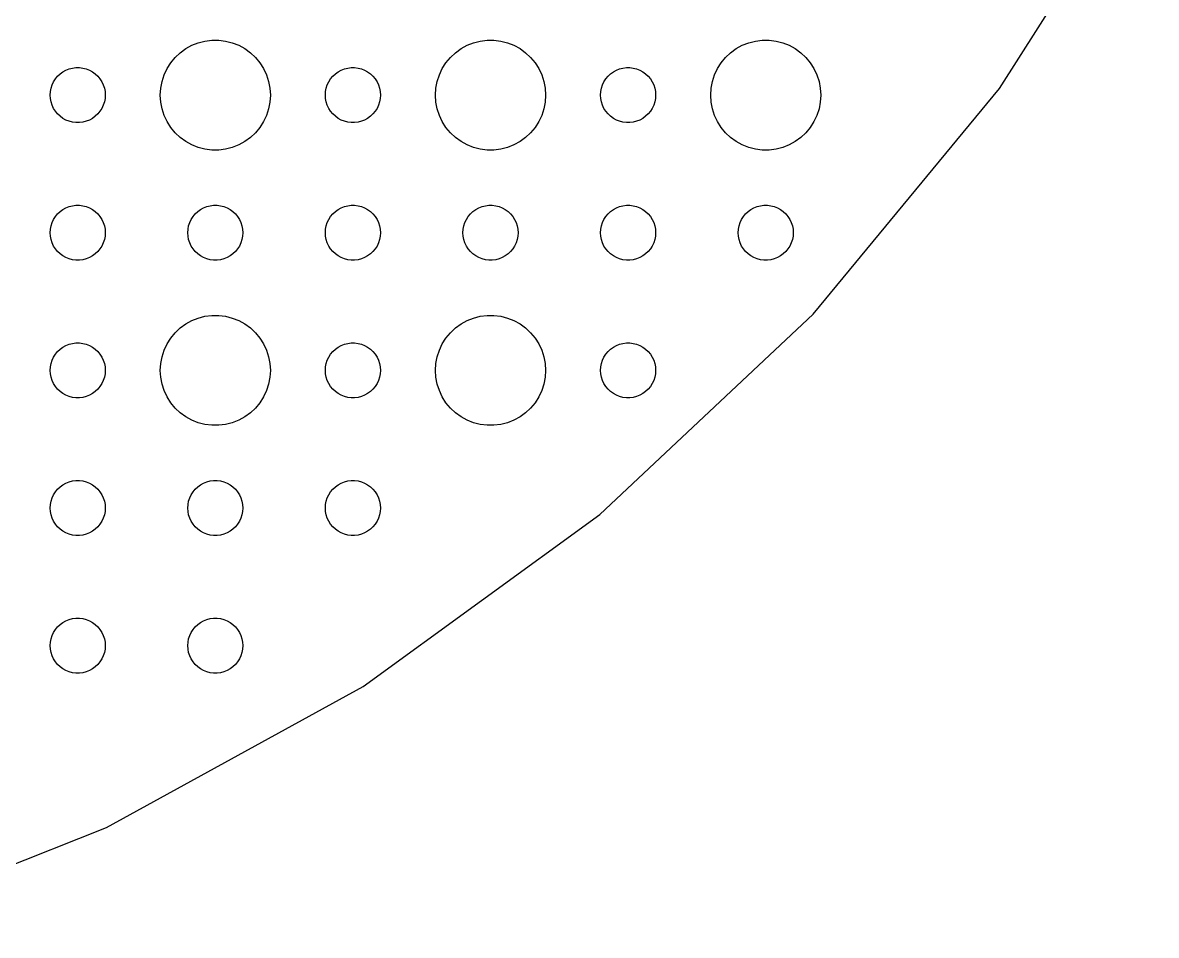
# Model space of a CAD drawing. Header units: metres. Extents: x -127 to 127, y -127 to 127.
# Drawn here: x 49.5 to 111.3, y -120.8 to -71.1 of the extents above; entities that cross this region are included whole.
import ezdxf

# ---------------------------------------------------------------- set-up
doc = ezdxf.new("R2010")
doc.units = ezdxf.units.M

msp = doc.modelspace()

# ---------------------------------------------------------------- linework, layer by layer
for p, q in [((102.745, -74.6487), (111.291, -61.1827)), ((58.3925, -72.467), (58.7227, -72.2855)), ((58.7227, -72.2855), (59.0729, -72.1468)), ((59.0729, -72.1468), (59.4379, -72.0531)), ((59.4379, -72.0531), (59.8116, -72.0059)), ((59.8116, -72.0059), (60.1884, -72.0059)), ((60.1884, -72.0059), (60.5621, -72.0531)), ((60.5621, -72.0531), (60.927, -72.1468)), ((60.927, -72.1468), (61.2773, -72.2855)), ((61.2773, -72.2855), (61.6075, -72.467)), ((73.3925, -72.467), (73.7227, -72.2855)), ((73.7227, -72.2855), (74.073, -72.1468)), ((74.073, -72.1468), (74.4379, -72.0531)), ((74.4379, -72.0531), (74.8116, -72.0059)), ((74.8116, -72.0059), (75.1884, -72.0059)), ((75.1884, -72.0059), (75.5621, -72.0531)), ((75.5621, -72.0531), (75.927, -72.1468)), ((75.927, -72.1468), (76.2773, -72.2855)), ((76.2773, -72.2855), (76.6075, -72.467)), ((88.3925, -72.467), (88.7227, -72.2855)), ((88.7227, -72.2855), (89.073, -72.1468)), ((89.073, -72.1468), (89.4379, -72.0531)), ((89.4379, -72.0531), (89.8116, -72.0059)), ((89.8116, -72.0059), (90.1884, -72.0059)), ((90.1884, -72.0059), (90.5621, -72.0531)), ((90.5621, -72.0531), (90.927, -72.1468)), ((90.927, -72.1468), (91.2773, -72.2855)), ((91.2773, -72.2855), (91.6075, -72.467)), ((57.8131, -72.9464), (58.0877, -72.6885)), ((58.0877, -72.6885), (58.3925, -72.467)), ((61.6075, -72.467), (61.9123, -72.6885)), ((61.9123, -72.6885), (62.1869, -72.9464)), ((72.8131, -72.9464), (73.0877, -72.6885)), ((73.0877, -72.6885), (73.3925, -72.467)), ((76.6075, -72.467), (76.9123, -72.6885)), ((76.9123, -72.6885), (77.1869, -72.9464)), ((87.8131, -72.9464), (88.0877, -72.6885)), ((88.0877, -72.6885), (88.3925, -72.467)), ((91.6075, -72.467), (91.9123, -72.6885)), ((91.9123, -72.6885), (92.1869, -72.9464)), ((52.0365, -73.5734), (52.2189, -73.5266)), ((52.2189, -73.5266), (52.4058, -73.503)), ((52.4058, -73.503), (52.5942, -73.503)), ((52.5942, -73.503), (52.7811, -73.5266)), ((52.7811, -73.5266), (52.9635, -73.5734)), ((57.3711, -73.5547), (57.5729, -73.2366)), ((57.5729, -73.2366), (57.8131, -72.9464)), ((62.1869, -72.9464), (62.427, -73.2366)), ((62.427, -73.2366), (62.6289, -73.5547)), ((67.0365, -73.5734), (67.2189, -73.5266)), ((67.2189, -73.5266), (67.4058, -73.503)), ((67.4058, -73.503), (67.5942, -73.503)), ((67.5942, -73.503), (67.7811, -73.5266)), ((67.7811, -73.5266), (67.9635, -73.5734)), ((72.3711, -73.5547), (72.573, -73.2366)), ((72.573, -73.2366), (72.8131, -72.9464)), ((77.1869, -72.9464), (77.427, -73.2366)), ((77.427, -73.2366), (77.6289, -73.5547)), ((82.0365, -73.5734), (82.2189, -73.5266)), ((82.2189, -73.5266), (82.4058, -73.503)), ((82.4058, -73.503), (82.5942, -73.503)), ((82.5942, -73.503), (82.7811, -73.5266)), ((82.7811, -73.5266), (82.9635, -73.5734)), ((87.3711, -73.5547), (87.573, -73.2366)), ((87.573, -73.2366), (87.8131, -72.9464)), ((92.1869, -72.9464), (92.427, -73.2366)), ((92.427, -73.2366), (92.6289, -73.5547)), ((51.1855, -74.2774), (51.2865, -74.1183)), ((51.2865, -74.1183), (51.4065, -73.9732)), ((51.4065, -73.9732), (51.5439, -73.8442)), ((51.5439, -73.8442), (51.6963, -73.7335)), ((51.6963, -73.7335), (51.8613, -73.6428)), ((51.8613, -73.6428), (52.0365, -73.5734)), ((52.9635, -73.5734), (53.1387, -73.6428)), ((53.1387, -73.6428), (53.3037, -73.7335)), ((53.3037, -73.7335), (53.4561, -73.8442)), ((53.4561, -73.8442), (53.5934, -73.9732)), ((53.5934, -73.9732), (53.7135, -74.1183)), ((53.7135, -74.1183), (53.8145, -74.2774)), ((57.0942, -74.2539), (57.2107, -73.8956)), ((57.2107, -73.8956), (57.3711, -73.5547)), ((62.6289, -73.5547), (62.7893, -73.8956)), ((62.7893, -73.8956), (62.9057, -74.2539)), ((66.1855, -74.2774), (66.2865, -74.1183)), ((66.2865, -74.1183), (66.4065, -73.9732)), ((66.4065, -73.9732), (66.5439, -73.8442)), ((66.5439, -73.8442), (66.6963, -73.7335)), ((66.6963, -73.7335), (66.8613, -73.6428)), ((66.8613, -73.6428), (67.0365, -73.5734)), ((67.9635, -73.5734), (68.1387, -73.6428)), ((68.1387, -73.6428), (68.3037, -73.7335)), ((68.3037, -73.7335), (68.4561, -73.8442)), ((68.4561, -73.8442), (68.5934, -73.9732)), ((68.5934, -73.9732), (68.7135, -74.1183)), ((68.7135, -74.1183), (68.8145, -74.2774)), ((72.0943, -74.2539), (72.2107, -73.8956)), ((72.2107, -73.8956), (72.3711, -73.5547)), ((77.6289, -73.5547), (77.7893, -73.8956)), ((77.7893, -73.8956), (77.9057, -74.2539)), ((81.1855, -74.2774), (81.2865, -74.1183)), ((81.2865, -74.1183), (81.4065, -73.9732)), ((81.4065, -73.9732), (81.5439, -73.8442)), ((81.5439, -73.8442), (81.6963, -73.7335)), ((81.6963, -73.7335), (81.8613, -73.6428)), ((81.8613, -73.6428), (82.0365, -73.5734)), ((82.9635, -73.5734), (83.1387, -73.6428)), ((83.1387, -73.6428), (83.3037, -73.7335)), ((83.3037, -73.7335), (83.4561, -73.8442)), ((83.4561, -73.8442), (83.5934, -73.9732)), ((83.5934, -73.9732), (83.7135, -74.1183)), ((83.7135, -74.1183), (83.8145, -74.2774)), ((87.0943, -74.2539), (87.2107, -73.8956)), ((87.2107, -73.8956), (87.3711, -73.5547)), ((92.6289, -73.5547), (92.7893, -73.8956)), ((92.7893, -73.8956), (92.9057, -74.2539)), ((51.0118, -74.812), (51.0471, -74.627)), ((51.0471, -74.627), (51.1053, -74.4478)), ((51.1053, -74.4478), (51.1855, -74.2774)), ((53.8145, -74.2774), (53.8947, -74.4478)), ((53.8947, -74.4478), (53.9529, -74.627)), ((53.9529, -74.627), (53.9882, -74.812)), ((57, -75), (57.0237, -74.624)), ((57.0237, -74.624), (57.0942, -74.2539)), ((62.9057, -74.2539), (62.9763, -74.624)), ((62.9763, -74.624), (63, -75)), ((66.0118, -74.812), (66.0471, -74.627)), ((66.0471, -74.627), (66.1053, -74.4478)), ((66.1053, -74.4478), (66.1855, -74.2774)), ((68.8145, -74.2774), (68.8947, -74.4478)), ((68.8947, -74.4478), (68.9529, -74.627)), ((68.9529, -74.627), (68.9882, -74.812)), ((72, -75), (72.0237, -74.624)), ((72.0237, -74.624), (72.0943, -74.2539)), ((77.9057, -74.2539), (77.9763, -74.624)), ((77.9763, -74.624), (78, -75)), ((81.0118, -74.812), (81.0471, -74.627)), ((81.0471, -74.627), (81.1053, -74.4478)), ((81.1053, -74.4478), (81.1855, -74.2774)), ((83.8145, -74.2774), (83.8947, -74.4478)), ((83.8947, -74.4478), (83.9529, -74.627)), ((83.9529, -74.627), (83.9882, -74.812)), ((87, -75), (87.0237, -74.624)), ((87.0237, -74.624), (87.0943, -74.2539)), ((92.579, -86.9375), (102.745, -74.6487)), ((92.9057, -74.2539), (92.9763, -74.624)), ((92.9763, -74.624), (93, -75)), ((51, -75), (51.0118, -74.812)), ((51.0118, -75.188), (51, -75)), ((51.0471, -75.373), (51.0118, -75.188)), ((51.1053, -75.5522), (51.0471, -75.373)), ((53.9529, -75.373), (53.8947, -75.5522)), ((53.9882, -75.188), (53.9529, -75.373)), ((53.9882, -74.812), (54, -75)), ((54, -75), (53.9882, -75.188)), ((57.0237, -75.376), (57, -75)), ((57.0942, -75.7461), (57.0237, -75.376)), ((62.9763, -75.376), (62.9057, -75.7461)), ((63, -75), (62.9763, -75.376)), ((66, -75), (66.0118, -74.812)), ((66.0118, -75.188), (66, -75)), ((66.0471, -75.373), (66.0118, -75.188)), ((66.1053, -75.5522), (66.0471, -75.373)), ((68.9529, -75.373), (68.8947, -75.5522)), ((68.9882, -75.188), (68.9529, -75.373)), ((68.9882, -74.812), (69, -75)), ((69, -75), (68.9882, -75.188)), ((72.0237, -75.376), (72, -75)), ((72.0943, -75.7461), (72.0237, -75.376)), ((77.9763, -75.376), (77.9057, -75.7461)), ((78, -75), (77.9763, -75.376)), ((81, -75), (81.0118, -74.812)), ((81.0118, -75.188), (81, -75)), ((81.0471, -75.373), (81.0118, -75.188)), ((81.1053, -75.5522), (81.0471, -75.373)), ((83.9529, -75.373), (83.8947, -75.5522)), ((83.9882, -75.188), (83.9529, -75.373)), ((83.9882, -74.812), (84, -75)), ((84, -75), (83.9882, -75.188)), ((87.0237, -75.376), (87, -75)), ((87.0943, -75.7461), (87.0237, -75.376)), ((92.9763, -75.376), (92.9057, -75.7461)), ((93, -75), (92.9763, -75.376)), ((51.1855, -75.7226), (51.1053, -75.5522)), ((51.2865, -75.8817), (51.1855, -75.7226)), ((51.4065, -76.0268), (51.2865, -75.8817)), ((53.7135, -75.8817), (53.5934, -76.0268)), ((53.8145, -75.7226), (53.7135, -75.8817)), ((53.8947, -75.5522), (53.8145, -75.7226)), ((57.2107, -76.1044), (57.0942, -75.7461)), ((62.9057, -75.7461), (62.7893, -76.1044)), ((66.1855, -75.7226), (66.1053, -75.5522)), ((66.2865, -75.8817), (66.1855, -75.7226)), ((66.4065, -76.0268), (66.2865, -75.8817)), ((68.7135, -75.8817), (68.5934, -76.0268)), ((68.8145, -75.7226), (68.7135, -75.8817)), ((68.8947, -75.5522), (68.8145, -75.7226)), ((72.2107, -76.1044), (72.0943, -75.7461)), ((77.9057, -75.7461), (77.7893, -76.1044)), ((81.1855, -75.7226), (81.1053, -75.5522)), ((81.2865, -75.8817), (81.1855, -75.7226)), ((81.4065, -76.0268), (81.2865, -75.8817)), ((83.7135, -75.8817), (83.5934, -76.0268)), ((83.8145, -75.7226), (83.7135, -75.8817)), ((83.8947, -75.5522), (83.8145, -75.7226)), ((87.2107, -76.1044), (87.0943, -75.7461)), ((92.9057, -75.7461), (92.7893, -76.1044)), ((51.5439, -76.1558), (51.4065, -76.0268)), ((51.6963, -76.2665), (51.5439, -76.1558)), ((51.8613, -76.3572), (51.6963, -76.2665)), ((52.0365, -76.4266), (51.8613, -76.3572)), ((52.2189, -76.4734), (52.0365, -76.4266)), ((52.4058, -76.497), (52.2189, -76.4734)), ((52.5942, -76.497), (52.4058, -76.497)), ((52.7811, -76.4734), (52.5942, -76.497)), ((52.9635, -76.4266), (52.7811, -76.4734)), ((53.1387, -76.3572), (52.9635, -76.4266)), ((53.3037, -76.2665), (53.1387, -76.3572)), ((53.4561, -76.1558), (53.3037, -76.2665)), ((53.5934, -76.0268), (53.4561, -76.1558)), ((57.3711, -76.4453), (57.2107, -76.1044)), ((57.5729, -76.7634), (57.3711, -76.4453)), ((62.6289, -76.4453), (62.427, -76.7634)), ((62.7893, -76.1044), (62.6289, -76.4453)), ((66.5439, -76.1558), (66.4065, -76.0268)), ((66.6963, -76.2665), (66.5439, -76.1558)), ((66.8613, -76.3572), (66.6963, -76.2665)), ((67.0365, -76.4266), (66.8613, -76.3572)), ((67.2189, -76.4734), (67.0365, -76.4266)), ((67.4058, -76.497), (67.2189, -76.4734)), ((67.5942, -76.497), (67.4058, -76.497)), ((67.7811, -76.4734), (67.5942, -76.497)), ((67.9635, -76.4266), (67.7811, -76.4734)), ((68.1387, -76.3572), (67.9635, -76.4266)), ((68.3037, -76.2665), (68.1387, -76.3572)), ((68.4561, -76.1558), (68.3037, -76.2665)), ((68.5934, -76.0268), (68.4561, -76.1558)), ((72.3711, -76.4453), (72.2107, -76.1044)), ((72.573, -76.7634), (72.3711, -76.4453)), ((77.6289, -76.4453), (77.427, -76.7634)), ((77.7893, -76.1044), (77.6289, -76.4453)), ((81.5439, -76.1558), (81.4065, -76.0268)), ((81.6963, -76.2665), (81.5439, -76.1558)), ((81.8613, -76.3572), (81.6963, -76.2665)), ((82.0365, -76.4266), (81.8613, -76.3572)), ((82.2189, -76.4734), (82.0365, -76.4266)), ((82.4058, -76.497), (82.2189, -76.4734)), ((82.5942, -76.497), (82.4058, -76.497)), ((82.7811, -76.4734), (82.5942, -76.497)), ((82.9635, -76.4266), (82.7811, -76.4734)), ((83.1387, -76.3572), (82.9635, -76.4266)), ((83.3037, -76.2665), (83.1387, -76.3572)), ((83.4561, -76.1558), (83.3037, -76.2665)), ((83.5934, -76.0268), (83.4561, -76.1558)), ((87.3711, -76.4453), (87.2107, -76.1044)), ((87.573, -76.7634), (87.3711, -76.4453)), ((92.6289, -76.4453), (92.427, -76.7634)), ((92.7893, -76.1044), (92.6289, -76.4453)), ((57.8131, -77.0536), (57.5729, -76.7634)), ((58.0877, -77.3115), (57.8131, -77.0536)), ((62.1869, -77.0536), (61.9123, -77.3115)), ((62.427, -76.7634), (62.1869, -77.0536)), ((72.8131, -77.0536), (72.573, -76.7634)), ((73.0877, -77.3115), (72.8131, -77.0536)), ((77.1869, -77.0536), (76.9123, -77.3115)), ((77.427, -76.7634), (77.1869, -77.0536)), ((87.8131, -77.0536), (87.573, -76.7634)), ((88.0877, -77.3115), (87.8131, -77.0536)), ((92.1869, -77.0536), (91.9123, -77.3115)), ((92.427, -76.7634), (92.1869, -77.0536)), ((58.3925, -77.533), (58.0877, -77.3115)), ((58.7227, -77.7145), (58.3925, -77.533)), ((59.0729, -77.8532), (58.7227, -77.7145)), ((59.4379, -77.9469), (59.0729, -77.8532)), ((60.927, -77.8532), (60.5621, -77.9469)), ((61.2773, -77.7145), (60.927, -77.8532)), ((61.6075, -77.533), (61.2773, -77.7145)), ((61.9123, -77.3115), (61.6075, -77.533)), ((73.3925, -77.533), (73.0877, -77.3115)), ((73.7227, -77.7145), (73.3925, -77.533)), ((74.073, -77.8532), (73.7227, -77.7145)), ((74.4379, -77.9469), (74.073, -77.8532)), ((75.927, -77.8532), (75.5621, -77.9469)), ((76.2773, -77.7145), (75.927, -77.8532)), ((76.6075, -77.533), (76.2773, -77.7145)), ((76.9123, -77.3115), (76.6075, -77.533)), ((88.3925, -77.533), (88.0877, -77.3115)), ((88.7227, -77.7145), (88.3925, -77.533)), ((89.073, -77.8532), (88.7227, -77.7145)), ((89.4379, -77.9469), (89.073, -77.8532)), ((90.927, -77.8532), (90.5621, -77.9469)), ((91.2773, -77.7145), (90.927, -77.8532)), ((91.6075, -77.533), (91.2773, -77.7145)), ((91.9123, -77.3115), (91.6075, -77.533)), ((59.8116, -77.9941), (59.4379, -77.9469)), ((60.1884, -77.9941), (59.8116, -77.9941)), ((60.5621, -77.9469), (60.1884, -77.9941)), ((74.8116, -77.9941), (74.4379, -77.9469)), ((75.1884, -77.9941), (74.8116, -77.9941)), ((75.5621, -77.9469), (75.1884, -77.9941)), ((89.8116, -77.9941), (89.4379, -77.9469)), ((90.1884, -77.9941), (89.8116, -77.9941)), ((90.5621, -77.9469), (90.1884, -77.9941)), ((51.2865, -81.6183), (51.4065, -81.4732)), ((51.4065, -81.4732), (51.5439, -81.3442)), ((51.5439, -81.3442), (51.6963, -81.2335)), ((51.6963, -81.2335), (51.8613, -81.1428)), ((51.8613, -81.1428), (52.0365, -81.0734)), ((52.0365, -81.0734), (52.2189, -81.0266)), ((52.2189, -81.0266), (52.4058, -81.003)), ((52.4058, -81.003), (52.5942, -81.003)), ((52.5942, -81.003), (52.7811, -81.0266)), ((52.7811, -81.0266), (52.9635, -81.0734)), ((52.9635, -81.0734), (53.1387, -81.1428)), ((53.1387, -81.1428), (53.3037, -81.2335)), ((53.3037, -81.2335), (53.4561, -81.3442)), ((53.4561, -81.3442), (53.5934, -81.4732)), ((53.5934, -81.4732), (53.7135, -81.6183)), ((58.7865, -81.6183), (58.9065, -81.4732)), ((58.9065, -81.4732), (59.0439, -81.3442)), ((59.0439, -81.3442), (59.1963, -81.2335)), ((59.1963, -81.2335), (59.3613, -81.1428)), ((59.3613, -81.1428), (59.5365, -81.0734)), ((59.5365, -81.0734), (59.7189, -81.0266)), ((59.7189, -81.0266), (59.9058, -81.003)), ((59.9058, -81.003), (60.0942, -81.003)), ((60.0942, -81.003), (60.2811, -81.0266)), ((60.2811, -81.0266), (60.4635, -81.0734)), ((60.4635, -81.0734), (60.6387, -81.1428)), ((60.6387, -81.1428), (60.8037, -81.2335)), ((60.8037, -81.2335), (60.9561, -81.3442)), ((60.9561, -81.3442), (61.0934, -81.4732)), ((61.0934, -81.4732), (61.2135, -81.6183)), ((66.2865, -81.6183), (66.4065, -81.4732)), ((66.4065, -81.4732), (66.5439, -81.3442)), ((66.5439, -81.3442), (66.6963, -81.2335)), ((66.6963, -81.2335), (66.8613, -81.1428)), ((66.8613, -81.1428), (67.0365, -81.0734)), ((67.0365, -81.0734), (67.2189, -81.0266)), ((67.2189, -81.0266), (67.4058, -81.003)), ((67.4058, -81.003), (67.5942, -81.003)), ((67.5942, -81.003), (67.7811, -81.0266)), ((67.7811, -81.0266), (67.9635, -81.0734)), ((67.9635, -81.0734), (68.1387, -81.1428)), ((68.1387, -81.1428), (68.3037, -81.2335)), ((68.3037, -81.2335), (68.4561, -81.3442)), ((68.4561, -81.3442), (68.5934, -81.4732)), ((68.5934, -81.4732), (68.7135, -81.6183)), ((73.7865, -81.6183), (73.9065, -81.4732)), ((73.9065, -81.4732), (74.0439, -81.3442)), ((74.0439, -81.3442), (74.1963, -81.2335)), ((74.1963, -81.2335), (74.3613, -81.1428)), ((74.3613, -81.1428), (74.5365, -81.0734)), ((74.5365, -81.0734), (74.7189, -81.0266)), ((74.7189, -81.0266), (74.9058, -81.003)), ((74.9058, -81.003), (75.0942, -81.003)), ((75.0942, -81.003), (75.2811, -81.0266)), ((75.2811, -81.0266), (75.4635, -81.0734)), ((75.4635, -81.0734), (75.6387, -81.1428)), ((75.6387, -81.1428), (75.8037, -81.2335)), ((75.8037, -81.2335), (75.9561, -81.3442)), ((75.9561, -81.3442), (76.0934, -81.4732)), ((76.0934, -81.4732), (76.2135, -81.6183)), ((81.2865, -81.6183), (81.4065, -81.4732)), ((81.4065, -81.4732), (81.5439, -81.3442)), ((81.5439, -81.3442), (81.6963, -81.2335)), ((81.6963, -81.2335), (81.8613, -81.1428)), ((81.8613, -81.1428), (82.0365, -81.0734)), ((82.0365, -81.0734), (82.2189, -81.0266)), ((82.2189, -81.0266), (82.4058, -81.003)), ((82.4058, -81.003), (82.5942, -81.003)), ((82.5942, -81.003), (82.7811, -81.0266)), ((82.7811, -81.0266), (82.9635, -81.0734)), ((82.9635, -81.0734), (83.1387, -81.1428)), ((83.1387, -81.1428), (83.3037, -81.2335)), ((83.3037, -81.2335), (83.4561, -81.3442)), ((83.4561, -81.3442), (83.5934, -81.4732)), ((83.5934, -81.4732), (83.7135, -81.6183)), ((88.7865, -81.6183), (88.9065, -81.4732)), ((88.9065, -81.4732), (89.0439, -81.3442)), ((89.0439, -81.3442), (89.1963, -81.2335)), ((89.1963, -81.2335), (89.3613, -81.1428)), ((89.3613, -81.1428), (89.5365, -81.0734)), ((89.5365, -81.0734), (89.7189, -81.0266)), ((89.7189, -81.0266), (89.9058, -81.003)), ((89.9058, -81.003), (90.0942, -81.003)), ((90.0942, -81.003), (90.2811, -81.0266)), ((90.2811, -81.0266), (90.4635, -81.0734)), ((90.4635, -81.0734), (90.6387, -81.1428)), ((90.6387, -81.1428), (90.8037, -81.2335)), ((90.8037, -81.2335), (90.9561, -81.3442)), ((90.9561, -81.3442), (91.0934, -81.4732)), ((91.0934, -81.4732), (91.2135, -81.6183)), ((51.0118, -82.312), (51.0471, -82.127)), ((51.0471, -82.127), (51.1053, -81.9478)), ((51.1053, -81.9478), (51.1855, -81.7774)), ((51.1855, -81.7774), (51.2865, -81.6183)), ((53.7135, -81.6183), (53.8145, -81.7774)), ((53.8145, -81.7774), (53.8947, -81.9478)), ((53.8947, -81.9478), (53.9529, -82.127)), ((53.9529, -82.127), (53.9882, -82.312)), ((58.5118, -82.312), (58.5471, -82.127)), ((58.5471, -82.127), (58.6053, -81.9478)), ((58.6053, -81.9478), (58.6855, -81.7774)), ((58.6855, -81.7774), (58.7865, -81.6183)), ((61.2135, -81.6183), (61.3145, -81.7774)), ((61.3145, -81.7774), (61.3947, -81.9478)), ((61.3947, -81.9478), (61.4529, -82.127)), ((61.4529, -82.127), (61.4882, -82.312)), ((66.0118, -82.312), (66.0471, -82.127)), ((66.0471, -82.127), (66.1053, -81.9478)), ((66.1053, -81.9478), (66.1855, -81.7774)), ((66.1855, -81.7774), (66.2865, -81.6183)), ((68.7135, -81.6183), (68.8145, -81.7774)), ((68.8145, -81.7774), (68.8947, -81.9478)), ((68.8947, -81.9478), (68.9529, -82.127)), ((68.9529, -82.127), (68.9882, -82.312)), ((73.5118, -82.312), (73.5471, -82.127)), ((73.5471, -82.127), (73.6053, -81.9478)), ((73.6053, -81.9478), (73.6855, -81.7774)), ((73.6855, -81.7774), (73.7865, -81.6183)), ((76.2135, -81.6183), (76.3145, -81.7774)), ((76.3145, -81.7774), (76.3947, -81.9478)), ((76.3947, -81.9478), (76.4529, -82.127)), ((76.4529, -82.127), (76.4882, -82.312)), ((81.0118, -82.312), (81.0471, -82.127)), ((81.0471, -82.127), (81.1053, -81.9478)), ((81.1053, -81.9478), (81.1855, -81.7774)), ((81.1855, -81.7774), (81.2865, -81.6183)), ((83.7135, -81.6183), (83.8145, -81.7774)), ((83.8145, -81.7774), (83.8947, -81.9478)), ((83.8947, -81.9478), (83.9529, -82.127)), ((83.9529, -82.127), (83.9882, -82.312)), ((88.5118, -82.312), (88.5471, -82.127)), ((88.5471, -82.127), (88.6053, -81.9478)), ((88.6053, -81.9478), (88.6855, -81.7774)), ((88.6855, -81.7774), (88.7865, -81.6183)), ((91.2135, -81.6183), (91.3145, -81.7774)), ((91.3145, -81.7774), (91.3947, -81.9478)), ((91.3947, -81.9478), (91.4529, -82.127)), ((91.4529, -82.127), (91.4882, -82.312)), ((51, -82.5), (51.0118, -82.312)), ((51.0118, -82.688), (51, -82.5)), ((51.0471, -82.873), (51.0118, -82.688)), ((53.9882, -82.688), (53.9529, -82.873)), ((53.9882, -82.312), (54, -82.5)), ((54, -82.5), (53.9882, -82.688)), ((58.5, -82.5), (58.5118, -82.312)), ((58.5118, -82.688), (58.5, -82.5)), ((58.5471, -82.873), (58.5118, -82.688)), ((61.4882, -82.688), (61.4529, -82.873)), ((61.4882, -82.312), (61.5, -82.5)), ((61.5, -82.5), (61.4882, -82.688)), ((66, -82.5), (66.0118, -82.312)), ((66.0118, -82.688), (66, -82.5)), ((66.0471, -82.873), (66.0118, -82.688)), ((68.9882, -82.688), (68.9529, -82.873)), ((68.9882, -82.312), (69, -82.5)), ((69, -82.5), (68.9882, -82.688)), ((73.5, -82.5), (73.5118, -82.312)), ((73.5118, -82.688), (73.5, -82.5)), ((73.5471, -82.873), (73.5118, -82.688)), ((76.4882, -82.688), (76.4529, -82.873)), ((76.4882, -82.312), (76.5, -82.5)), ((76.5, -82.5), (76.4882, -82.688)), ((81, -82.5), (81.0118, -82.312)), ((81.0118, -82.688), (81, -82.5)), ((81.0471, -82.873), (81.0118, -82.688)), ((83.9882, -82.688), (83.9529, -82.873)), ((83.9882, -82.312), (84, -82.5)), ((84, -82.5), (83.9882, -82.688)), ((88.5, -82.5), (88.5118, -82.312)), ((88.5118, -82.688), (88.5, -82.5)), ((88.5471, -82.873), (88.5118, -82.688)), ((91.4882, -82.688), (91.4529, -82.873)), ((91.4882, -82.312), (91.5, -82.5)), ((91.5, -82.5), (91.4882, -82.688)), ((51.1053, -83.0522), (51.0471, -82.873)), ((51.1855, -83.2226), (51.1053, -83.0522)), ((51.2865, -83.3817), (51.1855, -83.2226)), ((51.4065, -83.5268), (51.2865, -83.3817)), ((53.7135, -83.3817), (53.5934, -83.5268)), ((53.8145, -83.2226), (53.7135, -83.3817)), ((53.8947, -83.0522), (53.8145, -83.2226)), ((53.9529, -82.873), (53.8947, -83.0522)), ((58.6053, -83.0522), (58.5471, -82.873)), ((58.6855, -83.2226), (58.6053, -83.0522)), ((58.7865, -83.3817), (58.6855, -83.2226)), ((58.9065, -83.5268), (58.7865, -83.3817)), ((61.2135, -83.3817), (61.0934, -83.5268)), ((61.3145, -83.2226), (61.2135, -83.3817)), ((61.3947, -83.0522), (61.3145, -83.2226)), ((61.4529, -82.873), (61.3947, -83.0522)), ((66.1053, -83.0522), (66.0471, -82.873)), ((66.1855, -83.2226), (66.1053, -83.0522)), ((66.2865, -83.3817), (66.1855, -83.2226)), ((66.4065, -83.5268), (66.2865, -83.3817)), ((68.7135, -83.3817), (68.5934, -83.5268)), ((68.8145, -83.2226), (68.7135, -83.3817)), ((68.8947, -83.0522), (68.8145, -83.2226)), ((68.9529, -82.873), (68.8947, -83.0522)), ((73.6053, -83.0522), (73.5471, -82.873)), ((73.6855, -83.2226), (73.6053, -83.0522)), ((73.7865, -83.3817), (73.6855, -83.2226)), ((73.9065, -83.5268), (73.7865, -83.3817)), ((76.2135, -83.3817), (76.0934, -83.5268)), ((76.3145, -83.2226), (76.2135, -83.3817)), ((76.3947, -83.0522), (76.3145, -83.2226)), ((76.4529, -82.873), (76.3947, -83.0522)), ((81.1053, -83.0522), (81.0471, -82.873)), ((81.1855, -83.2226), (81.1053, -83.0522)), ((81.2865, -83.3817), (81.1855, -83.2226)), ((81.4065, -83.5268), (81.2865, -83.3817)), ((83.7135, -83.3817), (83.5934, -83.5268)), ((83.8145, -83.2226), (83.7135, -83.3817)), ((83.8947, -83.0522), (83.8145, -83.2226)), ((83.9529, -82.873), (83.8947, -83.0522)), ((88.6053, -83.0522), (88.5471, -82.873)), ((88.6855, -83.2226), (88.6053, -83.0522)), ((88.7865, -83.3817), (88.6855, -83.2226)), ((88.9065, -83.5268), (88.7865, -83.3817)), ((91.2135, -83.3817), (91.0934, -83.5268)), ((91.3145, -83.2226), (91.2135, -83.3817)), ((91.3947, -83.0522), (91.3145, -83.2226)), ((91.4529, -82.873), (91.3947, -83.0522)), ((51.5439, -83.6558), (51.4065, -83.5268)), ((51.6963, -83.7665), (51.5439, -83.6558)), ((51.8613, -83.8572), (51.6963, -83.7665)), ((52.0365, -83.9266), (51.8613, -83.8572)), ((52.2189, -83.9734), (52.0365, -83.9266)), ((52.4058, -83.997), (52.2189, -83.9734)), ((52.5942, -83.997), (52.4058, -83.997)), ((52.7811, -83.9734), (52.5942, -83.997)), ((52.9635, -83.9266), (52.7811, -83.9734)), ((53.1387, -83.8572), (52.9635, -83.9266)), ((53.3037, -83.7665), (53.1387, -83.8572)), ((53.4561, -83.6558), (53.3037, -83.7665)), ((53.5934, -83.5268), (53.4561, -83.6558)), ((59.0439, -83.6558), (58.9065, -83.5268)), ((59.1963, -83.7665), (59.0439, -83.6558)), ((59.3613, -83.8572), (59.1963, -83.7665)), ((59.5365, -83.9266), (59.3613, -83.8572)), ((59.7189, -83.9734), (59.5365, -83.9266)), ((59.9058, -83.997), (59.7189, -83.9734)), ((60.0942, -83.997), (59.9058, -83.997)), ((60.2811, -83.9734), (60.0942, -83.997)), ((60.4635, -83.9266), (60.2811, -83.9734)), ((60.6387, -83.8572), (60.4635, -83.9266)), ((60.8037, -83.7665), (60.6387, -83.8572)), ((60.9561, -83.6558), (60.8037, -83.7665)), ((61.0934, -83.5268), (60.9561, -83.6558)), ((66.5439, -83.6558), (66.4065, -83.5268)), ((66.6963, -83.7665), (66.5439, -83.6558)), ((66.8613, -83.8572), (66.6963, -83.7665)), ((67.0365, -83.9266), (66.8613, -83.8572)), ((67.2189, -83.9734), (67.0365, -83.9266)), ((67.4058, -83.997), (67.2189, -83.9734)), ((67.5942, -83.997), (67.4058, -83.997)), ((67.7811, -83.9734), (67.5942, -83.997)), ((67.9635, -83.9266), (67.7811, -83.9734)), ((68.1387, -83.8572), (67.9635, -83.9266)), ((68.3037, -83.7665), (68.1387, -83.8572)), ((68.4561, -83.6558), (68.3037, -83.7665)), ((68.5934, -83.5268), (68.4561, -83.6558)), ((74.0439, -83.6558), (73.9065, -83.5268)), ((74.1963, -83.7665), (74.0439, -83.6558)), ((74.3613, -83.8572), (74.1963, -83.7665)), ((74.5365, -83.9266), (74.3613, -83.8572)), ((74.7189, -83.9734), (74.5365, -83.9266)), ((74.9058, -83.997), (74.7189, -83.9734)), ((75.0942, -83.997), (74.9058, -83.997)), ((75.2811, -83.9734), (75.0942, -83.997)), ((75.4635, -83.9266), (75.2811, -83.9734)), ((75.6387, -83.8572), (75.4635, -83.9266)), ((75.8037, -83.7665), (75.6387, -83.8572)), ((75.9561, -83.6558), (75.8037, -83.7665)), ((76.0934, -83.5268), (75.9561, -83.6558)), ((81.5439, -83.6558), (81.4065, -83.5268)), ((81.6963, -83.7665), (81.5439, -83.6558)), ((81.8613, -83.8572), (81.6963, -83.7665)), ((82.0365, -83.9266), (81.8613, -83.8572)), ((82.2189, -83.9734), (82.0365, -83.9266)), ((82.4058, -83.997), (82.2189, -83.9734)), ((82.5942, -83.997), (82.4058, -83.997)), ((82.7811, -83.9734), (82.5942, -83.997)), ((82.9635, -83.9266), (82.7811, -83.9734)), ((83.1387, -83.8572), (82.9635, -83.9266)), ((83.3037, -83.7665), (83.1387, -83.8572)), ((83.4561, -83.6558), (83.3037, -83.7665)), ((83.5934, -83.5268), (83.4561, -83.6558)), ((89.0439, -83.6558), (88.9065, -83.5268)), ((89.1963, -83.7665), (89.0439, -83.6558)), ((89.3613, -83.8572), (89.1963, -83.7665)), ((89.5365, -83.9266), (89.3613, -83.8572)), ((89.7189, -83.9734), (89.5365, -83.9266)), ((89.9058, -83.997), (89.7189, -83.9734)), ((90.0942, -83.997), (89.9058, -83.997)), ((90.2811, -83.9734), (90.0942, -83.997)), ((90.4635, -83.9266), (90.2811, -83.9734)), ((90.6387, -83.8572), (90.4635, -83.9266)), ((90.8037, -83.7665), (90.6387, -83.8572)), ((90.9561, -83.6558), (90.8037, -83.7665)), ((91.0934, -83.5268), (90.9561, -83.6558)), ((59.0729, -87.1468), (59.4379, -87.0531)), ((59.4379, -87.0531), (59.8116, -87.0059)), ((59.8116, -87.0059), (60.1884, -87.0059)), ((60.1884, -87.0059), (60.5621, -87.0531)), ((60.5621, -87.0531), (60.927, -87.1468)), ((74.073, -87.1468), (74.4379, -87.0531)), ((74.4379, -87.0531), (74.8116, -87.0059)), ((74.8116, -87.0059), (75.1884, -87.0059)), ((75.1884, -87.0059), (75.5621, -87.0531)), ((75.5621, -87.0531), (75.927, -87.1468)), ((80.9529, -97.8552), (92.579, -86.9375)), ((57.8131, -87.9464), (58.0877, -87.6885)), ((58.0877, -87.6885), (58.3925, -87.467)), ((58.3925, -87.467), (58.7227, -87.2855)), ((58.7227, -87.2855), (59.0729, -87.1468)), ((60.927, -87.1468), (61.2773, -87.2855)), ((61.2773, -87.2855), (61.6075, -87.467)), ((61.6075, -87.467), (61.9123, -87.6885)), ((61.9123, -87.6885), (62.1869, -87.9464)), ((72.8131, -87.9464), (73.0877, -87.6885)), ((73.0877, -87.6885), (73.3925, -87.467)), ((73.3925, -87.467), (73.7227, -87.2855)), ((73.7227, -87.2855), (74.073, -87.1468)), ((75.927, -87.1468), (76.2773, -87.2855)), ((76.2773, -87.2855), (76.6075, -87.467)), ((76.6075, -87.467), (76.9123, -87.6885)), ((76.9123, -87.6885), (77.1869, -87.9464)), ((57.3711, -88.5547), (57.5729, -88.2366)), ((57.5729, -88.2366), (57.8131, -87.9464)), ((62.1869, -87.9464), (62.427, -88.2366)), ((62.427, -88.2366), (62.6289, -88.5547)), ((72.3711, -88.5547), (72.573, -88.2366)), ((72.573, -88.2366), (72.8131, -87.9464)), ((77.1869, -87.9464), (77.427, -88.2366)), ((77.427, -88.2366), (77.6289, -88.5547)), ((51.2865, -89.1183), (51.4065, -88.9732)), ((51.4065, -88.9732), (51.5439, -88.8442)), ((51.5439, -88.8442), (51.6963, -88.7335)), ((51.6963, -88.7335), (51.8613, -88.6428)), ((51.8613, -88.6428), (52.0365, -88.5734)), ((52.0365, -88.5734), (52.2189, -88.5266)), ((52.2189, -88.5266), (52.4058, -88.503)), ((52.4058, -88.503), (52.5942, -88.503)), ((52.5942, -88.503), (52.7811, -88.5266)), ((52.7811, -88.5266), (52.9635, -88.5734)), ((52.9635, -88.5734), (53.1387, -88.6428)), ((53.1387, -88.6428), (53.3037, -88.7335)), ((53.3037, -88.7335), (53.4561, -88.8442)), ((53.4561, -88.8442), (53.5934, -88.9732)), ((53.5934, -88.9732), (53.7135, -89.1183)), ((57.0942, -89.2539), (57.2107, -88.8956)), ((57.2107, -88.8956), (57.3711, -88.5547)), ((62.6289, -88.5547), (62.7893, -88.8956)), ((62.7893, -88.8956), (62.9057, -89.2539)), ((66.2865, -89.1183), (66.4065, -88.9732)), ((66.4065, -88.9732), (66.5439, -88.8442)), ((66.5439, -88.8442), (66.6963, -88.7335)), ((66.6963, -88.7335), (66.8613, -88.6428)), ((66.8613, -88.6428), (67.0365, -88.5734)), ((67.0365, -88.5734), (67.2189, -88.5266)), ((67.2189, -88.5266), (67.4058, -88.503)), ((67.4058, -88.503), (67.5942, -88.503)), ((67.5942, -88.503), (67.7811, -88.5266)), ((67.7811, -88.5266), (67.9635, -88.5734)), ((67.9635, -88.5734), (68.1387, -88.6428)), ((68.1387, -88.6428), (68.3037, -88.7335)), ((68.3037, -88.7335), (68.4561, -88.8442)), ((68.4561, -88.8442), (68.5934, -88.9732)), ((68.5934, -88.9732), (68.7135, -89.1183)), ((72.0943, -89.2539), (72.2107, -88.8956)), ((72.2107, -88.8956), (72.3711, -88.5547)), ((77.6289, -88.5547), (77.7893, -88.8956)), ((77.7893, -88.8956), (77.9057, -89.2539)), ((81.2865, -89.1183), (81.4065, -88.9732)), ((81.4065, -88.9732), (81.5439, -88.8442)), ((81.5439, -88.8442), (81.6963, -88.7335)), ((81.6963, -88.7335), (81.8613, -88.6428)), ((81.8613, -88.6428), (82.0365, -88.5734)), ((82.0365, -88.5734), (82.2189, -88.5266)), ((82.2189, -88.5266), (82.4058, -88.503)), ((82.4058, -88.503), (82.5942, -88.503)), ((82.5942, -88.503), (82.7811, -88.5266)), ((82.7811, -88.5266), (82.9635, -88.5734)), ((82.9635, -88.5734), (83.1387, -88.6428)), ((83.1387, -88.6428), (83.3037, -88.7335)), ((83.3037, -88.7335), (83.4561, -88.8442)), ((83.4561, -88.8442), (83.5934, -88.9732)), ((83.5934, -88.9732), (83.7135, -89.1183)), ((51.0471, -89.627), (51.1053, -89.4478)), ((51.1053, -89.4478), (51.1855, -89.2774)), ((51.1855, -89.2774), (51.2865, -89.1183)), ((53.7135, -89.1183), (53.8145, -89.2774)), ((53.8145, -89.2774), (53.8947, -89.4478)), ((53.8947, -89.4478), (53.9529, -89.627)), ((57.0237, -89.624), (57.0942, -89.2539)), ((62.9057, -89.2539), (62.9763, -89.624)), ((66.0471, -89.627), (66.1053, -89.4478)), ((66.1053, -89.4478), (66.1855, -89.2774)), ((66.1855, -89.2774), (66.2865, -89.1183)), ((68.7135, -89.1183), (68.8145, -89.2774)), ((68.8145, -89.2774), (68.8947, -89.4478)), ((68.8947, -89.4478), (68.9529, -89.627)), ((72.0237, -89.624), (72.0943, -89.2539)), ((77.9057, -89.2539), (77.9763, -89.624)), ((81.0471, -89.627), (81.1053, -89.4478)), ((81.1053, -89.4478), (81.1855, -89.2774)), ((81.1855, -89.2774), (81.2865, -89.1183)), ((83.7135, -89.1183), (83.8145, -89.2774)), ((83.8145, -89.2774), (83.8947, -89.4478)), ((83.8947, -89.4478), (83.9529, -89.627)), ((51, -90), (51.0118, -89.812)), ((51.0118, -90.188), (51, -90)), ((51.0118, -89.812), (51.0471, -89.627)), ((51.0471, -90.373), (51.0118, -90.188)), ((53.9529, -89.627), (53.9882, -89.812)), ((53.9882, -90.188), (53.9529, -90.373)), ((53.9882, -89.812), (54, -90)), ((54, -90), (53.9882, -90.188)), ((57, -90), (57.0237, -89.624)), ((57.0237, -90.376), (57, -90)), ((62.9763, -89.624), (63, -90)), ((63, -90), (62.9763, -90.376)), ((66, -90), (66.0118, -89.812)), ((66.0118, -90.188), (66, -90)), ((66.0118, -89.812), (66.0471, -89.627)), ((66.0471, -90.373), (66.0118, -90.188)), ((68.9529, -89.627), (68.9882, -89.812)), ((68.9882, -90.188), (68.9529, -90.373)), ((68.9882, -89.812), (69, -90)), ((69, -90), (68.9882, -90.188)), ((72, -90), (72.0237, -89.624)), ((72.0237, -90.376), (72, -90)), ((77.9763, -89.624), (78, -90)), ((78, -90), (77.9763, -90.376)), ((81, -90), (81.0118, -89.812)), ((81.0118, -90.188), (81, -90)), ((81.0118, -89.812), (81.0471, -89.627)), ((81.0471, -90.373), (81.0118, -90.188)), ((83.9529, -89.627), (83.9882, -89.812)), ((83.9882, -90.188), (83.9529, -90.373)), ((83.9882, -89.812), (84, -90)), ((84, -90), (83.9882, -90.188)), ((51.1053, -90.5522), (51.0471, -90.373)), ((51.1855, -90.7226), (51.1053, -90.5522)), ((51.2865, -90.8817), (51.1855, -90.7226)), ((53.8145, -90.7226), (53.7135, -90.8817)), ((53.8947, -90.5522), (53.8145, -90.7226)), ((53.9529, -90.373), (53.8947, -90.5522)), ((57.0942, -90.7461), (57.0237, -90.376)), ((57.2107, -91.1044), (57.0942, -90.7461)), ((62.9057, -90.7461), (62.7893, -91.1044)), ((62.9763, -90.376), (62.9057, -90.7461)), ((66.1053, -90.5522), (66.0471, -90.373)), ((66.1855, -90.7226), (66.1053, -90.5522)), ((66.2865, -90.8817), (66.1855, -90.7226)), ((68.8145, -90.7226), (68.7135, -90.8817)), ((68.8947, -90.5522), (68.8145, -90.7226)), ((68.9529, -90.373), (68.8947, -90.5522)), ((72.0943, -90.7461), (72.0237, -90.376)), ((72.2107, -91.1044), (72.0943, -90.7461)), ((77.9057, -90.7461), (77.7893, -91.1044)), ((77.9763, -90.376), (77.9057, -90.7461)), ((81.1053, -90.5522), (81.0471, -90.373)), ((81.1855, -90.7226), (81.1053, -90.5522)), ((81.2865, -90.8817), (81.1855, -90.7226)), ((83.8145, -90.7226), (83.7135, -90.8817)), ((83.8947, -90.5522), (83.8145, -90.7226)), ((83.9529, -90.373), (83.8947, -90.5522)), ((51.4065, -91.0268), (51.2865, -90.8817)), ((51.5439, -91.1558), (51.4065, -91.0268)), ((51.6963, -91.2665), (51.5439, -91.1558)), ((51.8613, -91.3572), (51.6963, -91.2665)), ((52.0365, -91.4266), (51.8613, -91.3572)), ((52.2189, -91.4734), (52.0365, -91.4266)), ((52.9635, -91.4266), (52.7811, -91.4734)), ((53.1387, -91.3572), (52.9635, -91.4266)), ((53.3037, -91.2665), (53.1387, -91.3572)), ((53.4561, -91.1558), (53.3037, -91.2665)), ((53.5934, -91.0268), (53.4561, -91.1558)), ((53.7135, -90.8817), (53.5934, -91.0268)), ((57.3711, -91.4453), (57.2107, -91.1044)), ((57.5729, -91.7634), (57.3711, -91.4453)), ((62.6289, -91.4453), (62.427, -91.7634)), ((62.7893, -91.1044), (62.6289, -91.4453)), ((66.4065, -91.0268), (66.2865, -90.8817)), ((66.5439, -91.1558), (66.4065, -91.0268)), ((66.6963, -91.2665), (66.5439, -91.1558)), ((66.8613, -91.3572), (66.6963, -91.2665)), ((67.0365, -91.4266), (66.8613, -91.3572)), ((67.2189, -91.4734), (67.0365, -91.4266)), ((67.9635, -91.4266), (67.7811, -91.4734)), ((68.1387, -91.3572), (67.9635, -91.4266)), ((68.3037, -91.2665), (68.1387, -91.3572)), ((68.4561, -91.1558), (68.3037, -91.2665)), ((68.5934, -91.0268), (68.4561, -91.1558)), ((68.7135, -90.8817), (68.5934, -91.0268)), ((72.3711, -91.4453), (72.2107, -91.1044)), ((72.573, -91.7634), (72.3711, -91.4453)), ((77.6289, -91.4453), (77.427, -91.7634)), ((77.7893, -91.1044), (77.6289, -91.4453)), ((81.4065, -91.0268), (81.2865, -90.8817)), ((81.5439, -91.1558), (81.4065, -91.0268)), ((81.6963, -91.2665), (81.5439, -91.1558)), ((81.8613, -91.3572), (81.6963, -91.2665)), ((82.0365, -91.4266), (81.8613, -91.3572)), ((82.2189, -91.4734), (82.0365, -91.4266)), ((82.9635, -91.4266), (82.7811, -91.4734)), ((83.1387, -91.3572), (82.9635, -91.4266)), ((83.3037, -91.2665), (83.1387, -91.3572)), ((83.4561, -91.1558), (83.3037, -91.2665)), ((83.5934, -91.0268), (83.4561, -91.1558)), ((83.7135, -90.8817), (83.5934, -91.0268)), ((52.4058, -91.497), (52.2189, -91.4734)), ((52.5942, -91.497), (52.4058, -91.497)), ((52.7811, -91.4734), (52.5942, -91.497)), ((57.8131, -92.0536), (57.5729, -91.7634)), ((58.0877, -92.3115), (57.8131, -92.0536)), ((62.1869, -92.0536), (61.9123, -92.3115)), ((62.427, -91.7634), (62.1869, -92.0536)), ((67.4058, -91.497), (67.2189, -91.4734)), ((67.5942, -91.497), (67.4058, -91.497)), ((67.7811, -91.4734), (67.5942, -91.497)), ((72.8131, -92.0536), (72.573, -91.7634)), ((73.0877, -92.3115), (72.8131, -92.0536)), ((77.1869, -92.0536), (76.9123, -92.3115)), ((77.427, -91.7634), (77.1869, -92.0536)), ((82.4058, -91.497), (82.2189, -91.4734)), ((82.5942, -91.497), (82.4058, -91.497)), ((82.7811, -91.4734), (82.5942, -91.497)), ((58.3925, -92.533), (58.0877, -92.3115)), ((58.7227, -92.7145), (58.3925, -92.533)), ((61.6075, -92.533), (61.2773, -92.7145)), ((61.9123, -92.3115), (61.6075, -92.533)), ((73.3925, -92.533), (73.0877, -92.3115)), ((73.7227, -92.7145), (73.3925, -92.533)), ((76.6075, -92.533), (76.2773, -92.7145)), ((76.9123, -92.3115), (76.6075, -92.533)), ((59.0729, -92.8532), (58.7227, -92.7145)), ((59.4379, -92.9469), (59.0729, -92.8532)), ((59.8116, -92.9941), (59.4379, -92.9469)), ((60.1884, -92.9941), (59.8116, -92.9941)), ((60.5621, -92.9469), (60.1884, -92.9941)), ((60.927, -92.8532), (60.5621, -92.9469)), ((61.2773, -92.7145), (60.927, -92.8532)), ((74.073, -92.8532), (73.7227, -92.7145)), ((74.4379, -92.9469), (74.073, -92.8532)), ((74.8116, -92.9941), (74.4379, -92.9469)), ((75.1884, -92.9941), (74.8116, -92.9941)), ((75.5621, -92.9469), (75.1884, -92.9941)), ((75.927, -92.8532), (75.5621, -92.9469)), ((76.2773, -92.7145), (75.927, -92.8532)), ((51.4065, -96.4732), (51.5439, -96.3442)), ((51.5439, -96.3442), (51.6963, -96.2335)), ((51.6963, -96.2335), (51.8613, -96.1428)), ((51.8613, -96.1428), (52.0365, -96.0734)), ((52.0365, -96.0734), (52.2189, -96.0266)), ((52.2189, -96.0266), (52.4058, -96.003)), ((52.4058, -96.003), (52.5942, -96.003)), ((52.5942, -96.003), (52.7811, -96.0266)), ((52.7811, -96.0266), (52.9635, -96.0734)), ((52.9635, -96.0734), (53.1387, -96.1428)), ((53.1387, -96.1428), (53.3037, -96.2335)), ((53.3037, -96.2335), (53.4561, -96.3442)), ((53.4561, -96.3442), (53.5934, -96.4732)), ((58.9065, -96.4732), (59.0439, -96.3442)), ((59.0439, -96.3442), (59.1963, -96.2335)), ((59.1963, -96.2335), (59.3613, -96.1428)), ((59.3613, -96.1428), (59.5365, -96.0734)), ((59.5365, -96.0734), (59.7189, -96.0266)), ((59.7189, -96.0266), (59.9058, -96.003)), ((59.9058, -96.003), (60.0942, -96.003)), ((60.0942, -96.003), (60.2811, -96.0266)), ((60.2811, -96.0266), (60.4635, -96.0734)), ((60.4635, -96.0734), (60.6387, -96.1428)), ((60.6387, -96.1428), (60.8037, -96.2335)), ((60.8037, -96.2335), (60.9561, -96.3442)), ((60.9561, -96.3442), (61.0934, -96.4732)), ((66.4065, -96.4732), (66.5439, -96.3442)), ((66.5439, -96.3442), (66.6963, -96.2335)), ((66.6963, -96.2335), (66.8613, -96.1428)), ((66.8613, -96.1428), (67.0365, -96.0734)), ((67.0365, -96.0734), (67.2189, -96.0266)), ((67.2189, -96.0266), (67.4058, -96.003)), ((67.4058, -96.003), (67.5942, -96.003)), ((67.5942, -96.003), (67.7811, -96.0266)), ((67.7811, -96.0266), (67.9635, -96.0734)), ((67.9635, -96.0734), (68.1387, -96.1428)), ((68.1387, -96.1428), (68.3037, -96.2335)), ((68.3037, -96.2335), (68.4561, -96.3442)), ((68.4561, -96.3442), (68.5934, -96.4732)), ((51.0471, -97.127), (51.1053, -96.9478)), ((51.1053, -96.9478), (51.1855, -96.7774)), ((51.1855, -96.7774), (51.2865, -96.6183)), ((51.2865, -96.6183), (51.4065, -96.4732)), ((53.5934, -96.4732), (53.7135, -96.6183)), ((53.7135, -96.6183), (53.8145, -96.7774)), ((53.8145, -96.7774), (53.8947, -96.9478)), ((53.8947, -96.9478), (53.9529, -97.127)), ((58.5471, -97.127), (58.6053, -96.9478)), ((58.6053, -96.9478), (58.6855, -96.7774)), ((58.6855, -96.7774), (58.7865, -96.6183)), ((58.7865, -96.6183), (58.9065, -96.4732)), ((61.0934, -96.4732), (61.2135, -96.6183)), ((61.2135, -96.6183), (61.3145, -96.7774)), ((61.3145, -96.7774), (61.3947, -96.9478)), ((61.3947, -96.9478), (61.4529, -97.127)), ((66.0471, -97.127), (66.1053, -96.9478)), ((66.1053, -96.9478), (66.1855, -96.7774)), ((66.1855, -96.7774), (66.2865, -96.6183)), ((66.2865, -96.6183), (66.4065, -96.4732)), ((68.5934, -96.4732), (68.7135, -96.6183)), ((68.7135, -96.6183), (68.8145, -96.7774)), ((68.8145, -96.7774), (68.8947, -96.9478)), ((68.8947, -96.9478), (68.9529, -97.127)), ((51, -97.5), (51.0118, -97.312)), ((51.0118, -97.688), (51, -97.5)), ((51.0118, -97.312), (51.0471, -97.127)), ((53.9529, -97.127), (53.9882, -97.312)), ((53.9882, -97.312), (54, -97.5)), ((54, -97.5), (53.9882, -97.688)), ((58.5, -97.5), (58.5118, -97.312)), ((58.5118, -97.688), (58.5, -97.5)), ((58.5118, -97.312), (58.5471, -97.127)), ((61.4529, -97.127), (61.4882, -97.312)), ((61.4882, -97.312), (61.5, -97.5)), ((61.5, -97.5), (61.4882, -97.688)), ((66, -97.5), (66.0118, -97.312)), ((66.0118, -97.688), (66, -97.5)), ((66.0118, -97.312), (66.0471, -97.127)), ((68.9529, -97.127), (68.9882, -97.312)), ((68.9882, -97.312), (69, -97.5)), ((69, -97.5), (68.9882, -97.688)), ((51.0471, -97.873), (51.0118, -97.688)), ((51.1053, -98.0522), (51.0471, -97.873)), ((51.1855, -98.2226), (51.1053, -98.0522)), ((51.2865, -98.3817), (51.1855, -98.2226)), ((53.8145, -98.2226), (53.7135, -98.3817)), ((53.8947, -98.0522), (53.8145, -98.2226)), ((53.9529, -97.873), (53.8947, -98.0522)), ((53.9882, -97.688), (53.9529, -97.873)), ((58.5471, -97.873), (58.5118, -97.688)), ((58.6053, -98.0522), (58.5471, -97.873)), ((58.6855, -98.2226), (58.6053, -98.0522)), ((58.7865, -98.3817), (58.6855, -98.2226)), ((61.3145, -98.2226), (61.2135, -98.3817)), ((61.3947, -98.0522), (61.3145, -98.2226)), ((61.4529, -97.873), (61.3947, -98.0522)), ((61.4882, -97.688), (61.4529, -97.873)), ((66.0471, -97.873), (66.0118, -97.688)), ((66.1053, -98.0522), (66.0471, -97.873)), ((66.1855, -98.2226), (66.1053, -98.0522)), ((66.2865, -98.3817), (66.1855, -98.2226)), ((68.05, -107.23), (80.9529, -97.8552)), ((68.8145, -98.2226), (68.7135, -98.3817)), ((68.8947, -98.0522), (68.8145, -98.2226)), ((68.9529, -97.873), (68.8947, -98.0522)), ((68.9882, -97.688), (68.9529, -97.873)), ((51.4065, -98.5268), (51.2865, -98.3817)), ((51.5439, -98.6558), (51.4065, -98.5268)), ((51.6963, -98.7665), (51.5439, -98.6558)), ((51.8613, -98.8572), (51.6963, -98.7665)), ((52.0365, -98.9266), (51.8613, -98.8572)), ((53.1387, -98.8572), (52.9635, -98.9266)), ((53.3037, -98.7665), (53.1387, -98.8572)), ((53.4561, -98.6558), (53.3037, -98.7665)), ((53.5934, -98.5268), (53.4561, -98.6558)), ((53.7135, -98.3817), (53.5934, -98.5268)), ((58.9065, -98.5268), (58.7865, -98.3817)), ((59.0439, -98.6558), (58.9065, -98.5268)), ((59.1963, -98.7665), (59.0439, -98.6558)), ((59.3613, -98.8572), (59.1963, -98.7665)), ((59.5365, -98.9266), (59.3613, -98.8572)), ((60.6387, -98.8572), (60.4635, -98.9266)), ((60.8037, -98.7665), (60.6387, -98.8572)), ((60.9561, -98.6558), (60.8037, -98.7665)), ((61.0934, -98.5268), (60.9561, -98.6558)), ((61.2135, -98.3817), (61.0934, -98.5268)), ((66.4065, -98.5268), (66.2865, -98.3817)), ((66.5439, -98.6558), (66.4065, -98.5268)), ((66.6963, -98.7665), (66.5439, -98.6558)), ((66.8613, -98.8572), (66.6963, -98.7665)), ((67.0365, -98.9266), (66.8613, -98.8572)), ((68.1387, -98.8572), (67.9635, -98.9266)), ((68.3037, -98.7665), (68.1387, -98.8572)), ((68.4561, -98.6558), (68.3037, -98.7665)), ((68.5934, -98.5268), (68.4561, -98.6558)), ((68.7135, -98.3817), (68.5934, -98.5268)), ((52.2189, -98.9734), (52.0365, -98.9266)), ((52.4058, -98.997), (52.2189, -98.9734)), ((52.5942, -98.997), (52.4058, -98.997)), ((52.7811, -98.9734), (52.5942, -98.997)), ((52.9635, -98.9266), (52.7811, -98.9734)), ((59.7189, -98.9734), (59.5365, -98.9266)), ((59.9058, -98.997), (59.7189, -98.9734)), ((60.0942, -98.997), (59.9058, -98.997)), ((60.2811, -98.9734), (60.0942, -98.997)), ((60.4635, -98.9266), (60.2811, -98.9734)), ((67.2189, -98.9734), (67.0365, -98.9266)), ((67.4058, -98.997), (67.2189, -98.9734)), ((67.5942, -98.997), (67.4058, -98.997)), ((67.7811, -98.9734), (67.5942, -98.997)), ((67.9635, -98.9266), (67.7811, -98.9734)), ((51.5439, -103.844), (51.6963, -103.734)), ((51.6963, -103.734), (51.8613, -103.643)), ((51.8613, -103.643), (52.0365, -103.573)), ((52.0365, -103.573), (52.2189, -103.527)), ((52.2189, -103.527), (52.4058, -103.503)), ((52.4058, -103.503), (52.5942, -103.503)), ((52.5942, -103.503), (52.7811, -103.527)), ((52.7811, -103.527), (52.9635, -103.573)), ((52.9635, -103.573), (53.1387, -103.643)), ((53.1387, -103.643), (53.3037, -103.734)), ((53.3037, -103.734), (53.4561, -103.844)), ((59.0439, -103.844), (59.1963, -103.734)), ((59.1963, -103.734), (59.3613, -103.643)), ((59.3613, -103.643), (59.5365, -103.573)), ((59.5365, -103.573), (59.7189, -103.527)), ((59.7189, -103.527), (59.9058, -103.503)), ((59.9058, -103.503), (60.0942, -103.503)), ((60.0942, -103.503), (60.2811, -103.527)), ((60.2811, -103.527), (60.4635, -103.573)), ((60.4635, -103.573), (60.6387, -103.643)), ((60.6387, -103.643), (60.8037, -103.734)), ((60.8037, -103.734), (60.9561, -103.844)), ((51.1053, -104.448), (51.1855, -104.277)), ((51.1855, -104.277), (51.2865, -104.118)), ((51.2865, -104.118), (51.4065, -103.973)), ((51.4065, -103.973), (51.5439, -103.844)), ((53.4561, -103.844), (53.5934, -103.973)), ((53.5934, -103.973), (53.7135, -104.118)), ((53.7135, -104.118), (53.8145, -104.277)), ((53.8145, -104.277), (53.8947, -104.448)), ((58.6053, -104.448), (58.6855, -104.277)), ((58.6855, -104.277), (58.7865, -104.118)), ((58.7865, -104.118), (58.9065, -103.973)), ((58.9065, -103.973), (59.0439, -103.844)), ((60.9561, -103.844), (61.0934, -103.973)), ((61.0934, -103.973), (61.2135, -104.118)), ((61.2135, -104.118), (61.3145, -104.277)), ((61.3145, -104.277), (61.3947, -104.448)), ((51, -105), (51.0118, -104.812)), ((51.0118, -105.188), (51, -105)), ((51.0118, -104.812), (51.0471, -104.627)), ((51.0471, -104.627), (51.1053, -104.448)), ((53.8947, -104.448), (53.9529, -104.627)), ((53.9529, -104.627), (53.9882, -104.812)), ((53.9882, -104.812), (54, -105)), ((54, -105), (53.9882, -105.188)), ((58.5, -105), (58.5118, -104.812)), ((58.5118, -105.188), (58.5, -105)), ((58.5118, -104.812), (58.5471, -104.627)), ((58.5471, -104.627), (58.6053, -104.448)), ((61.3947, -104.448), (61.4529, -104.627)), ((61.4529, -104.627), (61.4882, -104.812)), ((61.4882, -104.812), (61.5, -105)), ((61.5, -105), (61.4882, -105.188)), ((51.0471, -105.373), (51.0118, -105.188)), ((51.1053, -105.552), (51.0471, -105.373)), ((51.1855, -105.723), (51.1053, -105.552)), ((53.8947, -105.552), (53.8145, -105.723)), ((53.9529, -105.373), (53.8947, -105.552)), ((53.9882, -105.188), (53.9529, -105.373)), ((58.5471, -105.373), (58.5118, -105.188)), ((58.6053, -105.552), (58.5471, -105.373)), ((58.6855, -105.723), (58.6053, -105.552)), ((61.3947, -105.552), (61.3145, -105.723)), ((61.4529, -105.373), (61.3947, -105.552)), ((61.4882, -105.188), (61.4529, -105.373)), ((51.2865, -105.882), (51.1855, -105.723)), ((51.4065, -106.027), (51.2865, -105.882)), ((51.5439, -106.156), (51.4065, -106.027)), ((51.6963, -106.266), (51.5439, -106.156)), ((51.8613, -106.357), (51.6963, -106.266)), ((53.3037, -106.266), (53.1387, -106.357)), ((53.4561, -106.156), (53.3037, -106.266)), ((53.5934, -106.027), (53.4561, -106.156)), ((53.7135, -105.882), (53.5934, -106.027)), ((53.8145, -105.723), (53.7135, -105.882)), ((58.7865, -105.882), (58.6855, -105.723)), ((58.9065, -106.027), (58.7865, -105.882)), ((59.0439, -106.156), (58.9065, -106.027)), ((59.1963, -106.266), (59.0439, -106.156)), ((59.3613, -106.357), (59.1963, -106.266)), ((60.8037, -106.266), (60.6387, -106.357)), ((60.9561, -106.156), (60.8037, -106.266)), ((61.0934, -106.027), (60.9561, -106.156)), ((61.2135, -105.882), (61.0934, -106.027)), ((61.3145, -105.723), (61.2135, -105.882)), ((52.0365, -106.427), (51.8613, -106.357)), ((52.2189, -106.473), (52.0365, -106.427)), ((52.4058, -106.497), (52.2189, -106.473)), ((52.5942, -106.497), (52.4058, -106.497)), ((52.7811, -106.473), (52.5942, -106.497)), ((52.9635, -106.427), (52.7811, -106.473)), ((53.1387, -106.357), (52.9635, -106.427)), ((59.5365, -106.427), (59.3613, -106.357)), ((59.7189, -106.473), (59.5365, -106.427)), ((59.9058, -106.497), (59.7189, -106.473)), ((60.0942, -106.497), (59.9058, -106.497)), ((60.2811, -106.473), (60.0942, -106.497)), ((60.4635, -106.427), (60.2811, -106.473)), ((60.6387, -106.357), (60.4635, -106.427)), ((54.074, -114.913), (68.05, -107.23)), ((39.2451, -120.784), (54.074, -114.913))]:
    msp.add_line(p, q)

doc.saveas('drawing.dxf')
